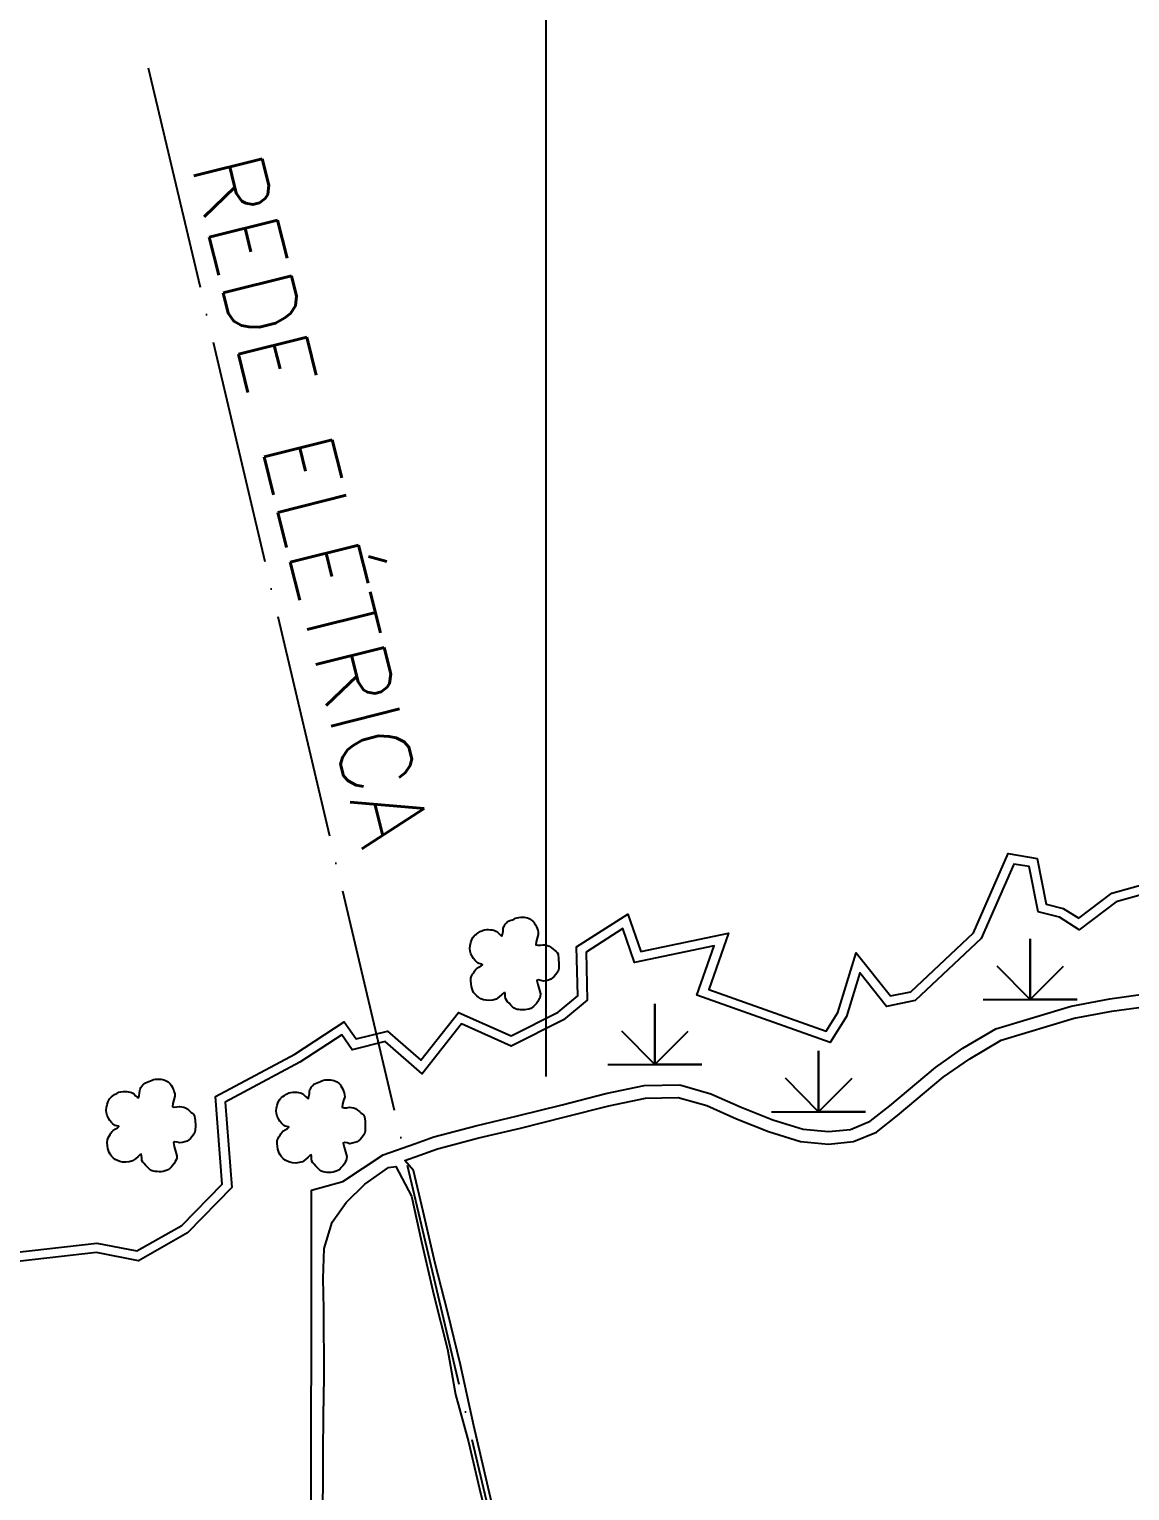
# Model space of a CAD drawing. Header units: millimetres. Extents: x 733975 to 738430, y 7821792 to 7824942.
# Drawn here: x 734834.9 to 735186.7, y 7823820.5 to 7824287.7 of the extents above; entities that cross this region are included whole.
import ezdxf

# ---------------------------------------------------------------- set-up
doc = ezdxf.new("R2010")
doc.units = ezdxf.units.MM
for name, pattern in [('ACAD_ISO04W100', [30, 24, -3, 0, -3]), ('CENTER', [2, 1.25, -0.25, 0.25, -0.25]), ('CONTINUO', [0])]:
    doc.linetypes.add(name, pattern=pattern)
for name, color, linetype in [('0114001021', 1, 'Continuous'), ('0114001021034', 5, 'Continuous'), ("CURSOS_D'AGUA", 174, 'Continuous'), ('MALHA', 8, 'Continuous'), ('MARGEM', 5, 'Continuous'), ('MATO', 3, 'Continuous'), ('NÃO PLANTOU', 3, 'Continuous'), ('REDE_DE_LUZ', 6, 'CENTER')]:
    doc.layers.add(name, color=color, linetype=linetype)
doc.styles.add('ROMANS', font='romans')

# ---------------------------------------------------------------- blocks, each defined once
blk = doc.blocks.new('Vegetação Brejo')
at = {"layer": 'MARGEM', "color": 54, "linetype": 'CONTINUO'}
for p, q in [((30072.76, 13774.94), (30072.76, 13797.29)), ((30072.76, 13797.29), (30072.76, 13774.94)), ((30072.76, 13774.94), (30060.66, 13787.2)), ((30060.66, 13787.2), (30072.76, 13774.94)), ((30072.76, 13774.94), (30084.95, 13787.15)), ((30084.95, 13787.15), (30072.76, 13774.94)), ((30055.5, 13774.94), (30072.76, 13774.94)), ((30072.76, 13774.94), (30090.02, 13774.94)), ((30090.02, 13774.94), (30072.76, 13774.94)), ((30072.76, 13774.94), (30072.76, 13774.94))]:
    blk.add_line(p, q, dxfattribs=at)

msp = doc.modelspace()

# ---------------------------------------------------------------- linework, layer by layer
at = {"layer": '0114001021', "ltscale": 80}
msp.add_lwpolyline([(734924.65, 7823416.59), (734925.08, 7823916.5), (734935.1, 7823919.33), (734948.07, 7823927.81), (734958.36, 7823931.46), (734964.2, 7823933.55), (734977.62, 7823937.13), (734990.98, 7823940.27), (735005.23, 7823943.83), (735019.23, 7823947.41), (735031.48, 7823950), (735042.85, 7823950.19), (735052.82, 7823947.39), (735062.5, 7823943.07), (735072.58, 7823939.04), (735082.23, 7823936.07), (735090.35, 7823935.3), (735097.39, 7823935.99), (735103.67, 7823938.62), (735109.94, 7823943.53), (735124.61, 7823955.81), (735133.36, 7823961.91), (735143.92, 7823968.14), (735167.94, 7823975.4), (735180.34, 7823977.68), (735191.74, 7823979.26)], dxfattribs=at)
at = {"layer": '0114001021034'}
msp.add_lwpolyline([(734985.66, 7823804.11), (734981.23, 7823822.84), (734976.97, 7823841.19), (734972.78, 7823860.66), (734968.61, 7823877.75), (734964.65, 7823893.12), (734960.77, 7823909.76), (734957.76, 7823922.84), (734954.97, 7823926.01), (734959.71, 7823927.69), (734965.39, 7823929.73), (734978.59, 7823933.25), (734991.92, 7823936.38), (735006.21, 7823939.95), (735020.14, 7823943.52), (735031.93, 7823946), (735042.33, 7823946.18), (735051.45, 7823943.62), (735060.94, 7823939.38), (735071.24, 7823935.27), (735081.45, 7823932.13), (735090.35, 7823931.28), (735098.39, 7823932.06), (735105.71, 7823935.14), (735112.45, 7823940.42), (735127.05, 7823952.63), (735135.52, 7823958.54), (735145.54, 7823964.45), (735168.88, 7823971.51), (735180.98, 7823973.73), (735191.94, 7823975.25)], dxfattribs=at)
at = {"layer": '0114001021034', "flags": 128}
msp.add_lwpolyline([(734928.71, 7823806.49), (734928.89, 7823832.63), (734928.98, 7823844.5), (734929.2, 7823856.74), (734929.08, 7823878.55), (734928.79, 7823888.35), (734929.11, 7823897.91), (734931.69, 7823906.36), (734936.22, 7823912.65), (734942.16, 7823918.5), (734949.68, 7823923.81), (734949.68, 7823923.81), (734952.11, 7823924.08), (734957.08, 7823914.61), (734960.25, 7823900.05), (734964.24, 7823882.99), (734968.6, 7823865.71), (734971.18, 7823851.19), (734975.31, 7823836.09), (734978.8, 7823821.06), (734982.3, 7823806.72)], dxfattribs=at)
at = {"layer": "CURSOS_D'AGUA", "color": 174, "linetype": 'Continuous'}
for points in [[(734824.39, 7823895.96), (734856.45, 7823899.63), (734869.32, 7823897.13), (734883.65, 7823905.3), (734896.58, 7823918.48), (734894.41, 7823946.44), (734919.81, 7823960.06), (734935.58, 7823970.34), (734939.36, 7823964.87), (734949.41, 7823967.37), (734960.07, 7823958.05), (734972.09, 7823973.37), (734988.89, 7823965.88), (735003.98, 7823973.48), (735010.22, 7823978.68), (735009.87, 7823994.3), (735026.21, 7824004.75), (735030.34, 7823992.83), (735058.41, 7823998.68), (735052.16, 7823980.69), (735089.67, 7823967.38), (735093.36, 7823973.35), (735099.21, 7823992.4), (735110.16, 7823978.62), (735116.69, 7823979.96), (735136.7, 7823998.81), (735147.85, 7824024.12), (735157.09, 7824022.59), (735160.01, 7824007.95), (735165.45, 7824006.61), (735170.39, 7824003.45), (735180.98, 7824011.48), (735202.36, 7824017.41)], [(735199.52, 7824013.5), (735182.34, 7824008.74), (735170.54, 7823999.79), (735164.25, 7824003.81), (735157.44, 7824005.49), (735154.55, 7824019.97), (735149.66, 7824020.77), (735139.2, 7823997.04), (735118.13, 7823977.19), (735108.96, 7823975.31), (735100.41, 7823986.06), (735096.12, 7823972.1), (735090.95, 7823963.74), (735048.34, 7823978.86), (735053.83, 7823994.66), (735028.37, 7823989.35), (735024.62, 7824000.17), (735012.91, 7823992.68), (735013.26, 7823977.3), (735005.64, 7823970.95), (734988.97, 7823962.56), (734973.01, 7823969.67), (734960.48, 7823953.7), (734948.61, 7823964.08), (734938.07, 7823961.45), (734934.77, 7823966.23), (734921.34, 7823957.47), (734897.56, 7823944.72), (734899.68, 7823917.35), (734885.5, 7823902.9), (734869.85, 7823893.97), (734856.33, 7823896.6), (734824.48, 7823892.95)]]:
    msp.add_lwpolyline(points, dxfattribs=at)
at = {"layer": 'MALHA', "color": 8}
msp.add_lwpolyline([(735000, 7824791.84), (735000, 7823952.83)], dxfattribs=at)
at = {"layer": 'MATO', "color": 94, "linetype": 'CONTINUO'}
for points in [[(734986.72, 7823979.76, 0), (734985.94, 7823979.09, 0), (734985.09, 7823978.32, 0), (734984.16, 7823977.61, 0), (734983.07, 7823977.31, 0), (734981.97, 7823977.19, 0), (734980.91, 7823977.24, 0), (734980.05, 7823977.42, 0), (734979.28, 7823977.73, 0), (734978.59, 7823978.14, 0), (734977.95, 7823978.62, 0), (734977.4, 7823979.16, 0), (734976.95, 7823979.75, 0), (734976.64, 7823980.31, 0), (734976.42, 7823980.92, 0), (734976.27, 7823981.6, 0), (734976.12, 7823982.51, 0), (734976.05, 7823983.45, 0), (734976.08, 7823984.34, 0), (734976.31, 7823985, 0), (734976.62, 7823985.57, 0), (734976.97, 7823986.06, 0), (734977.23, 7823986.52, 0), (734977.53, 7823986.94, 0), (734977.91, 7823987.34, 0), (734978.62, 7823987.81, 0), (734979.3, 7823988.24, 0), (734979.78, 7823988.61, 0), (734979.57, 7823988.76, 0), (734979.13, 7823988.87, 0), (734978.59, 7823988.99, 0), (734978.2, 7823989.22, 0), (734977.82, 7823989.53, 0), (734977.41, 7823989.96, 0), (734976.91, 7823990.59, 0), (734976.43, 7823991.33, 0), (734976.03, 7823992.14, 0), (734975.81, 7823992.97, 0), (734975.73, 7823993.84, 0), (734975.78, 7823994.73, 0), (734976.03, 7823995.71, 0), (734976.38, 7823996.63, 0), (734976.78, 7823997.43, 0), (734977.08, 7823997.85, 0), (734977.42, 7823998.15, 0), (734977.82, 7823998.4, 0), (734978.4, 7823998.82, 0), (734979.05, 7823999.23, 0), (734979.74, 7823999.57, 0), (734980.42, 7823999.74, 0), (734981.09, 7823999.82, 0), (734981.74, 7823999.84, 0), (734982.32, 7823999.81, 0), (734982.85, 7823999.73, 0), (734983.35, 7823999.61, 0), (734983.78, 7823999.47, 0), (734984.2, 7823999.28, 0), (734984.61, 7823999.02, 0), (734985.12, 7823998.47, 0), (734985.59, 7823998, 0), (734986, 7823997.78, 0), (734986.21, 7823998.42, 0), (734986.33, 7823999.27, 0), (734986.42, 7824000.15, 0), (734986.51, 7824000.54, 0), (734986.62, 7824000.83, 0), (734986.77, 7824001.1, 0), (734987.05, 7824001.55, 0), (734987.4, 7824002, 0), (734987.81, 7824002.41, 0), (734988.3, 7824002.64, 0), (734988.82, 7824002.82, 0), (734989.36, 7824002.98, 0), (734989.85, 7824003.22, 0), (734990.35, 7824003.45, 0), (734990.87, 7824003.65, 0), (734991.42, 7824003.75, 0), (734991.99, 7824003.8, 0), (734992.56, 7824003.81, 0), (734993.12, 7824003.78, 0), (734993.66, 7824003.7, 0), (734994.17, 7824003.58, 0), (734994.64, 7824003.39, 0), (734995.07, 7824003.16, 0), (734995.47, 7824002.89, 0), (734995.82, 7824002.59, 0), (734996.14, 7824002.25, 0), (734996.44, 7824001.84, 0), (734996.76, 7824001.33, 0), (734997.04, 7824000.77, 0), (734997.29, 7824000.17, 0), (734997.48, 7823999.63, 0), (734997.6, 7823999.03, 0), (734997.62, 7823998.31, 0), (734997.28, 7823997.12, 0), (734996.97, 7823995.96, 0), (734996.85, 7823994.99, 0), (734997.45, 7823994.82, 0), (734998.27, 7823994.88, 0), (734999.17, 7823995.02, 0), (734999.85, 7823994.95, 0), (735000.48, 7823994.8, 0), (735001.1, 7823994.56, 0), (735001.75, 7823994.13, 0), (735002.36, 7823993.63, 0), (735002.91, 7823993.12, 0), (735003.33, 7823992.89, 0), (735003.67, 7823992.55, 0), (735003.92, 7823991.97, 0), (735004.12, 7823990.54, 0), (735004.22, 7823988.94, 0), (735004.19, 7823987.41, 0), (735003.92, 7823986.53, 0), (735003.53, 7823985.88, 0), (735003.07, 7823985.36, 0), (735002.64, 7823984.83, 0), (735002.15, 7823984.37, 0), (735001.58, 7823984, 0), (735000.84, 7823983.7, 0), (735000.04, 7823983.49, 0), (734999.24, 7823983.37, 0), (734998.38, 7823983.6, 0), (734997.66, 7823983.73, 0), (734997.18, 7823983.55, 0), (734997.43, 7823982.28, 0), (734997.86, 7823980.78, 0), (734998.28, 7823979.29, 0), (734998.25, 7823978.52, 0), (734998.07, 7823977.95, 0), (734997.78, 7823977.47, 0), (734997.42, 7823976.85, 0), (734997, 7823976.26, 0), (734996.54, 7823975.73, 0), (734996.13, 7823975.3, 0), (734995.68, 7823974.94, 0), (734995.19, 7823974.65, 0), (734994.58, 7823974.42, 0), (734993.93, 7823974.27, 0), (734993.26, 7823974.17, 0), (734992.59, 7823974.16, 0), (734991.95, 7823974.2, 0), (734991.34, 7823974.29, 0), (734990.84, 7823974.35, 0), (734990.37, 7823974.47, 0), (734989.91, 7823974.7, 0), (734989.35, 7823975.17, 0), (734988.79, 7823975.72, 0), (734988.26, 7823976.31, 0), (734987.82, 7823976.77, 0), (734987.44, 7823977.25, 0), (734987.14, 7823977.77, 0), (734987.06, 7823978.57, 0), (734986.97, 7823979.34, 0), (734986.8, 7823979.98, 0)], [(734870.5, 7823928.02, 0), (734869.72, 7823927.35, 0), (734868.87, 7823926.59, 0), (734867.94, 7823925.87, 0), (734866.85, 7823925.57, 0), (734865.75, 7823925.46, 0), (734864.69, 7823925.5, 0), (734863.82, 7823925.68, 0), (734863.05, 7823925.99, 0), (734862.37, 7823926.4, 0), (734861.73, 7823926.88, 0), (734861.18, 7823927.42, 0), (734860.73, 7823928.01, 0), (734860.41, 7823928.57, 0), (734860.19, 7823929.18, 0), (734860.05, 7823929.86, 0), (734859.9, 7823930.77, 0), (734859.83, 7823931.71, 0), (734859.86, 7823932.6, 0), (734860.09, 7823933.26, 0), (734860.4, 7823933.83, 0), (734860.75, 7823934.33, 0), (734861.01, 7823934.78, 0), (734861.31, 7823935.2, 0), (734861.68, 7823935.6, 0), (734862.4, 7823936.07, 0), (734863.08, 7823936.5, 0), (734863.56, 7823936.87, 0), (734863.35, 7823937.02, 0), (734862.91, 7823937.13, 0), (734862.37, 7823937.25, 0), (734861.98, 7823937.48, 0), (734861.59, 7823937.8, 0), (734861.19, 7823938.22, 0), (734860.69, 7823938.85, 0), (734860.21, 7823939.59, 0), (734859.81, 7823940.4, 0), (734859.59, 7823941.23, 0), (734859.51, 7823942.1, 0), (734859.56, 7823942.99, 0), (734859.81, 7823943.97, 0), (734860.16, 7823944.9, 0), (734860.56, 7823945.69, 0), (734860.86, 7823946.11, 0), (734861.2, 7823946.41, 0), (734861.6, 7823946.66, 0), (734862.18, 7823947.08, 0), (734862.83, 7823947.49, 0), (734863.51, 7823947.83, 0), (734864.2, 7823948, 0), (734864.87, 7823948.08, 0), (734865.52, 7823948.1, 0), (734866.1, 7823948.07, 0), (734866.63, 7823947.99, 0), (734867.12, 7823947.87, 0), (734867.56, 7823947.73, 0), (734867.98, 7823947.54, 0), (734868.39, 7823947.28, 0), (734868.9, 7823946.73, 0), (734869.37, 7823946.27, 0), (734869.78, 7823946.04, 0), (734869.98, 7823946.68, 0), (734870.11, 7823947.53, 0), (734870.2, 7823948.41, 0), (734870.29, 7823948.8, 0), (734870.4, 7823949.09, 0), (734870.55, 7823949.36, 0), (734870.83, 7823949.81, 0), (734871.18, 7823950.26, 0), (734871.59, 7823950.67, 0), (734872.08, 7823950.9, 0), (734872.6, 7823951.08, 0), (734873.14, 7823951.24, 0), (734873.63, 7823951.48, 0), (734874.13, 7823951.71, 0), (734874.65, 7823951.91, 0), (734875.2, 7823952.01, 0), (734875.77, 7823952.06, 0), (734876.34, 7823952.07, 0), (734876.9, 7823952.04, 0), (734877.43, 7823951.96, 0), (734877.95, 7823951.84, 0), (734878.42, 7823951.65, 0), (734878.85, 7823951.42, 0), (734879.25, 7823951.15, 0), (734879.6, 7823950.85, 0), (734879.92, 7823950.51, 0), (734880.22, 7823950.1, 0), (734880.53, 7823949.59, 0), (734880.82, 7823949.03, 0), (734881.07, 7823948.43, 0), (734881.26, 7823947.89, 0), (734881.38, 7823947.29, 0), (734881.4, 7823946.57, 0), (734881.06, 7823945.38, 0), (734880.75, 7823944.22, 0), (734880.63, 7823943.25, 0), (734881.23, 7823943.08, 0), (734882.05, 7823943.14, 0), (734882.95, 7823943.28, 0), (734883.62, 7823943.21, 0), (734884.26, 7823943.06, 0), (734884.88, 7823942.82, 0), (734885.53, 7823942.39, 0), (734886.14, 7823941.89, 0), (734886.69, 7823941.38, 0), (734887.11, 7823941.15, 0), (734887.44, 7823940.82, 0), (734887.69, 7823940.24, 0), (734887.9, 7823938.8, 0), (734888, 7823937.2, 0), (734887.97, 7823935.67, 0), (734887.7, 7823934.8, 0), (734887.31, 7823934.14, 0), (734886.85, 7823933.62, 0), (734886.42, 7823933.09, 0), (734885.93, 7823932.63, 0), (734885.36, 7823932.26, 0), (734884.62, 7823931.96, 0), (734883.82, 7823931.76, 0), (734883.02, 7823931.63, 0), (734882.16, 7823931.86, 0), (734881.44, 7823931.99, 0), (734880.96, 7823931.81, 0), (734881.21, 7823930.55, 0), (734881.64, 7823929.04, 0), (734882.06, 7823927.55, 0), (734882.03, 7823926.79, 0), (734881.85, 7823926.21, 0), (734881.56, 7823925.73, 0), (734881.2, 7823925.11, 0), (734880.78, 7823924.53, 0), (734880.32, 7823923.99, 0), (734879.91, 7823923.56, 0), (734879.46, 7823923.2, 0), (734878.97, 7823922.91, 0), (734878.36, 7823922.69, 0), (734877.71, 7823922.53, 0), (734877.03, 7823922.44, 0), (734876.37, 7823922.42, 0), (734875.73, 7823922.47, 0), (734875.12, 7823922.55, 0), (734874.62, 7823922.61, 0), (734874.15, 7823922.73, 0), (734873.69, 7823922.96, 0), (734873.12, 7823923.43, 0), (734872.57, 7823923.99, 0), (734872.04, 7823924.57, 0), (734871.6, 7823925.03, 0), (734871.22, 7823925.51, 0), (734870.92, 7823926.03, 0), (734870.84, 7823926.83, 0), (734870.75, 7823927.6, 0), (734870.58, 7823928.24, 0)], [(734924.82, 7823927.8, 0), (734924.04, 7823927.13, 0), (734923.19, 7823926.36, 0), (734922.26, 7823925.65, 0), (734921.17, 7823925.35, 0), (734920.07, 7823925.23, 0), (734919.01, 7823925.27, 0), (734918.14, 7823925.46, 0), (734917.37, 7823925.77, 0), (734916.69, 7823926.17, 0), (734916.05, 7823926.66, 0), (734915.5, 7823927.2, 0), (734915.05, 7823927.79, 0), (734914.73, 7823928.35, 0), (734914.51, 7823928.96, 0), (734914.37, 7823929.64, 0), (734914.22, 7823930.55, 0), (734914.15, 7823931.48, 0), (734914.18, 7823932.38, 0), (734914.41, 7823933.04, 0), (734914.72, 7823933.6, 0), (734915.07, 7823934.1, 0), (734915.33, 7823934.56, 0), (734915.63, 7823934.98, 0), (734916, 7823935.38, 0), (734916.72, 7823935.85, 0), (734917.4, 7823936.28, 0), (734917.88, 7823936.65, 0), (734917.67, 7823936.8, 0), (734917.23, 7823936.91, 0), (734916.68, 7823937.03, 0), (734916.3, 7823937.26, 0), (734915.91, 7823937.57, 0), (734915.51, 7823938, 0), (734915.01, 7823938.63, 0), (734914.53, 7823939.37, 0), (734914.13, 7823940.18, 0), (734913.91, 7823941.01, 0), (734913.83, 7823941.88, 0), (734913.88, 7823942.77, 0), (734914.13, 7823943.75, 0), (734914.48, 7823944.67, 0), (734914.88, 7823945.47, 0), (734915.18, 7823945.89, 0), (734915.52, 7823946.19, 0), (734915.92, 7823946.44, 0), (734916.5, 7823946.86, 0), (734917.15, 7823947.26, 0), (734917.83, 7823947.61, 0), (734918.52, 7823947.78, 0), (734919.19, 7823947.86, 0), (734919.84, 7823947.88, 0), (734920.42, 7823947.85, 0), (734920.95, 7823947.77, 0), (734921.44, 7823947.65, 0), (734921.88, 7823947.51, 0), (734922.3, 7823947.31, 0), (734922.71, 7823947.06, 0), (734923.22, 7823946.51, 0), (734923.69, 7823946.04, 0), (734924.1, 7823945.82, 0), (734924.3, 7823946.46, 0), (734924.43, 7823947.31, 0), (734924.52, 7823948.19, 0), (734924.61, 7823948.58, 0), (734924.72, 7823948.87, 0), (734924.87, 7823949.14, 0), (734925.15, 7823949.59, 0), (734925.5, 7823950.04, 0), (734925.91, 7823950.45, 0), (734926.4, 7823950.68, 0), (734926.92, 7823950.86, 0), (734927.46, 7823951.02, 0), (734927.95, 7823951.26, 0), (734928.45, 7823951.49, 0), (734928.97, 7823951.69, 0), (734929.52, 7823951.79, 0), (734930.09, 7823951.84, 0), (734930.66, 7823951.84, 0), (734931.22, 7823951.81, 0), (734931.75, 7823951.74, 0), (734932.27, 7823951.61, 0), (734932.74, 7823951.43, 0), (734933.17, 7823951.2, 0), (734933.57, 7823950.93, 0), (734933.92, 7823950.63, 0), (734934.24, 7823950.28, 0), (734934.54, 7823949.88, 0), (734934.85, 7823949.37, 0), (734935.14, 7823948.81, 0), (734935.39, 7823948.21, 0), (734935.58, 7823947.67, 0), (734935.7, 7823947.06, 0), (734935.72, 7823946.34, 0), (734935.38, 7823945.16, 0), (734935.07, 7823944, 0), (734934.95, 7823943.03, 0), (734935.55, 7823942.85, 0), (734936.37, 7823942.91, 0), (734937.27, 7823943.06, 0), (734937.94, 7823942.99, 0), (734938.58, 7823942.84, 0), (734939.2, 7823942.6, 0), (734939.85, 7823942.17, 0), (734940.46, 7823941.67, 0), (734941.01, 7823941.16, 0), (734941.43, 7823940.93, 0), (734941.76, 7823940.59, 0), (734942.01, 7823940.01, 0), (734942.22, 7823938.58, 0), (734942.32, 7823936.98, 0), (734942.29, 7823935.44, 0), (734942.02, 7823934.57, 0), (734941.63, 7823933.91, 0), (734941.17, 7823933.4, 0), (734940.74, 7823932.87, 0), (734940.25, 7823932.41, 0), (734939.68, 7823932.04, 0), (734938.94, 7823931.74, 0), (734938.14, 7823931.53, 0), (734937.34, 7823931.41, 0), (734936.48, 7823931.64, 0), (734935.76, 7823931.77, 0), (734935.28, 7823931.59, 0), (734935.53, 7823930.32, 0), (734935.96, 7823928.81, 0), (734936.38, 7823927.32, 0), (734936.35, 7823926.56, 0), (734936.17, 7823925.99, 0), (734935.88, 7823925.5, 0), (734935.52, 7823924.89, 0), (734935.1, 7823924.3, 0), (734934.64, 7823923.77, 0), (734934.23, 7823923.34, 0), (734933.78, 7823922.98, 0), (734933.28, 7823922.69, 0), (734932.68, 7823922.46, 0), (734932.03, 7823922.3, 0), (734931.35, 7823922.21, 0), (734930.69, 7823922.2, 0), (734930.05, 7823922.24, 0), (734929.44, 7823922.33, 0), (734928.94, 7823922.39, 0), (734928.47, 7823922.51, 0), (734928.01, 7823922.74, 0), (734927.44, 7823923.21, 0), (734926.89, 7823923.76, 0), (734926.36, 7823924.35, 0), (734925.92, 7823924.81, 0), (734925.54, 7823925.28, 0), (734925.24, 7823925.81, 0), (734925.16, 7823926.61, 0), (734925.07, 7823927.38, 0), (734924.9, 7823928.02, 0)]]:
    msp.add_polyline3d(points, dxfattribs=at)
at = {"layer": 'REDE_DE_LUZ', "linetype": 'ACAD_ISO04W100', "ltscale": 3}
for points in [[(734872.94, 7824275.32), (734952.1, 7823939.85)], [(734872.94, 7824275.32), (735121.49, 7823222.04), (735151.5, 7823094.78), (735147.25, 7823009.81)]]:
    msp.add_lwpolyline(points, dxfattribs=at)

# ---------------------------------------------------------------- block references
at = {"layer": 'NÃO PLANTOU', "xscale": 0.8703751379462578, "yscale": 0.8703751379462578, "zscale": 0.8703751379462578}
for p in [(708980.24, 7811988.09), (708860.24, 7811967.31), (708912.6, 7811952.26)]:
    msp.add_blockref('Vegetação Brejo', p, dxfattribs=at)

# ---------------------------------------------------------------- texts
at = {"layer": 'REDE_DE_LUZ', "color": 6, "linetype": 'Continuous', "insert": (734924.93, 7824137.35), "char_height": 22.5, "width": 319.6214, "attachment_point": 5, "rotation": 284, "style": 'ROMANS'}
msp.add_mtext('REDE ELÉTRICA', dxfattribs=at)

doc.saveas('drawing.dxf')
